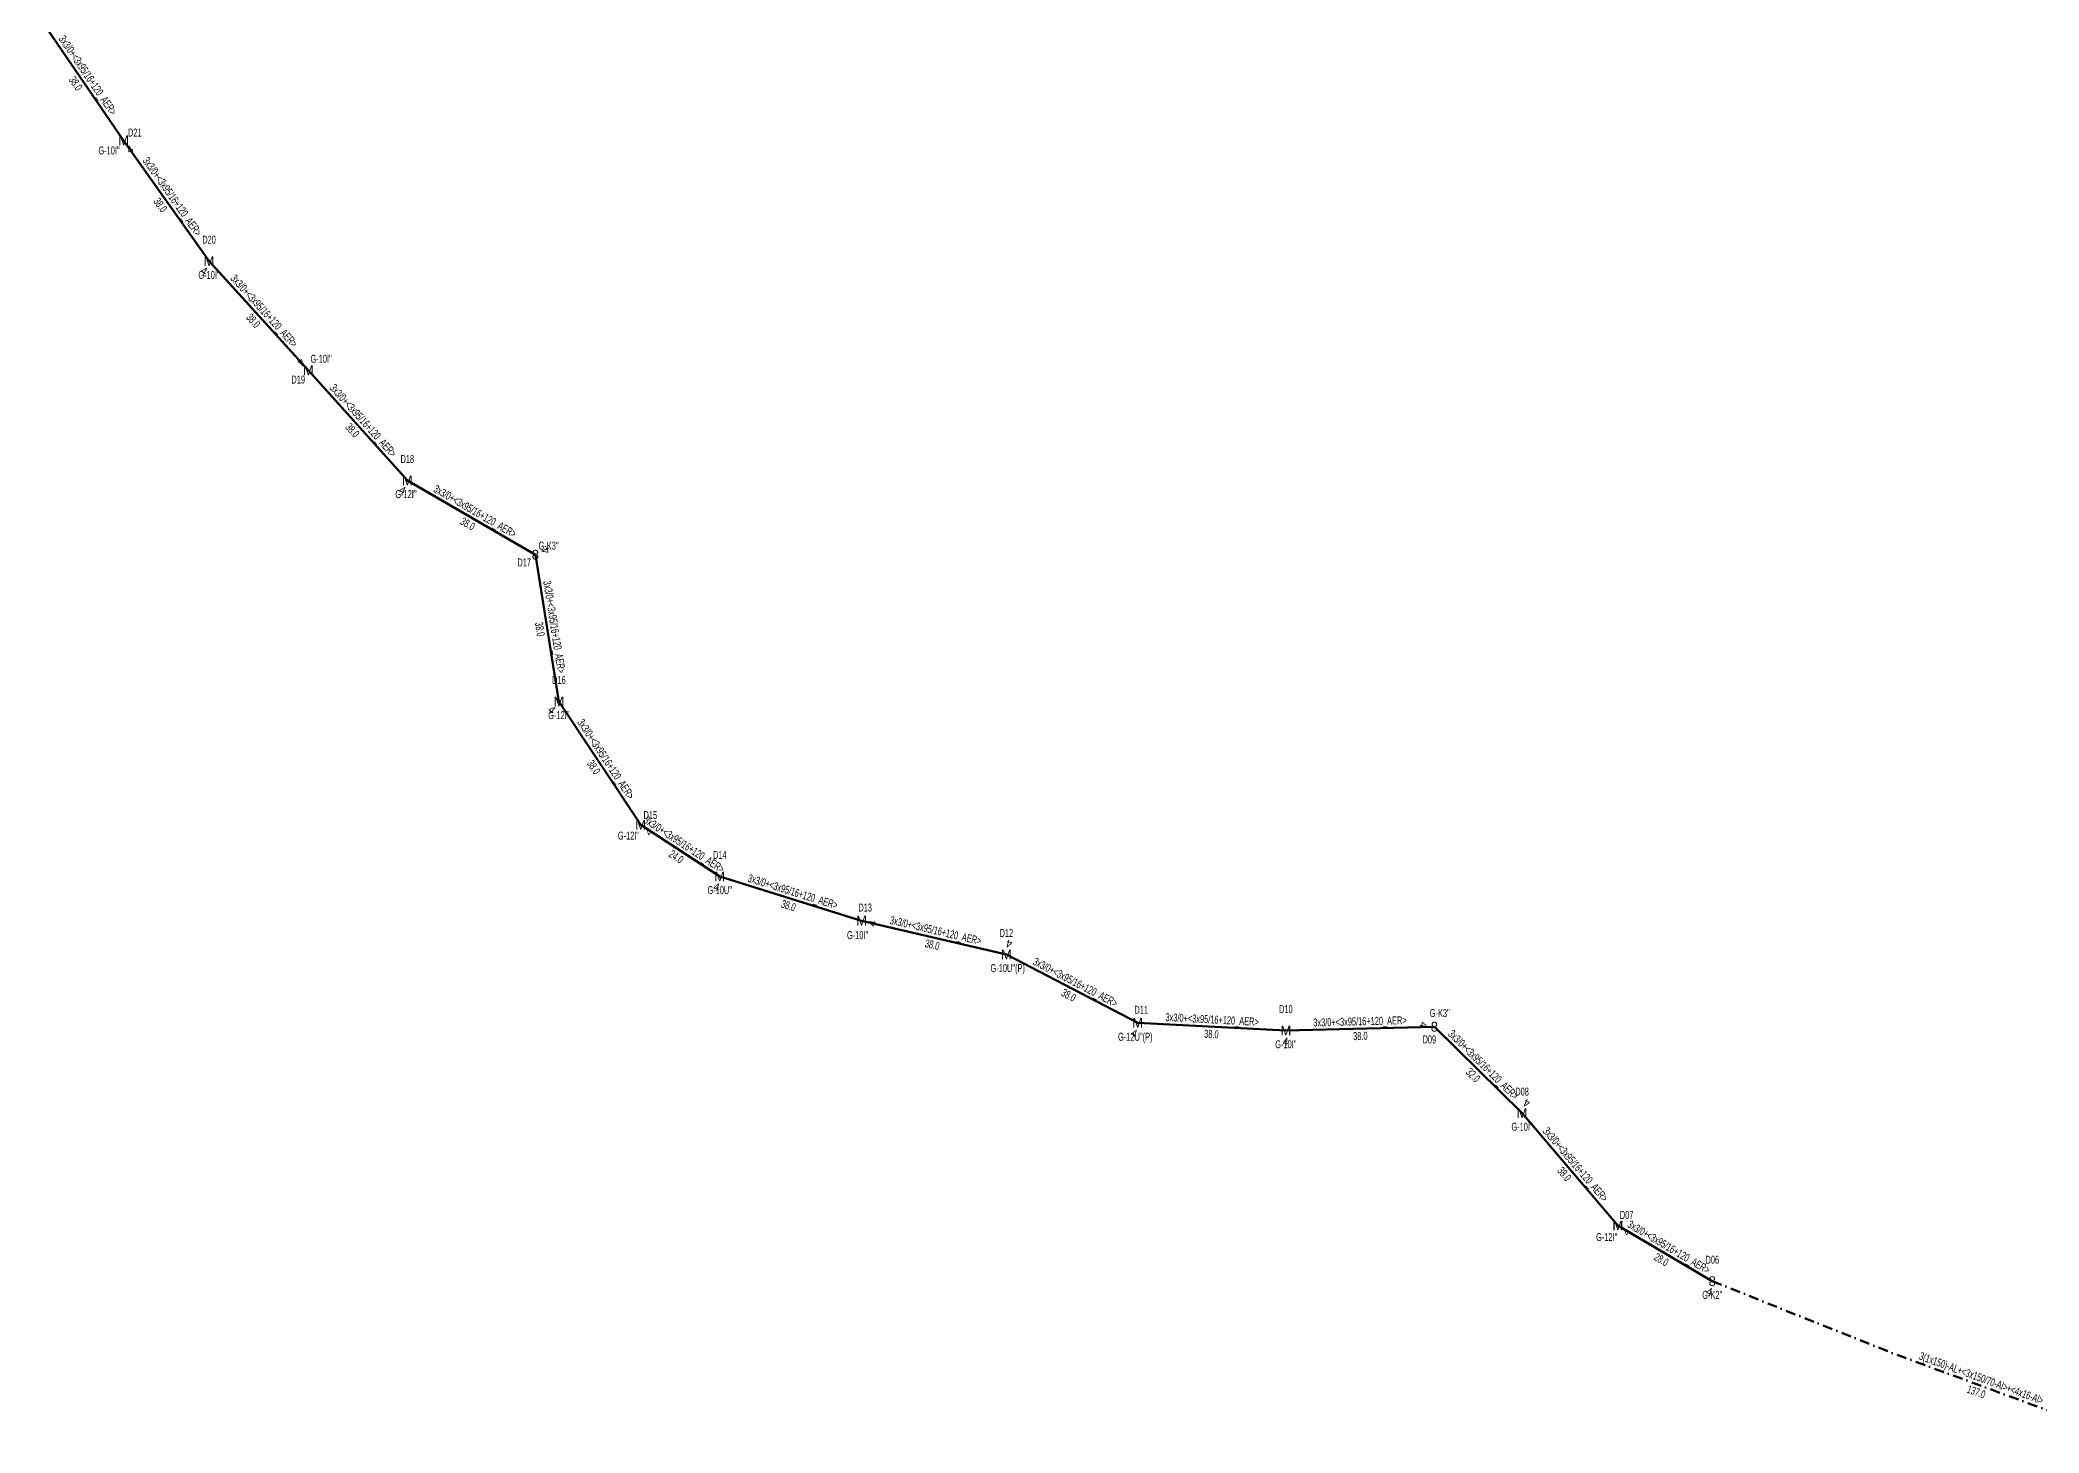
# Model space of a CAD drawing. Header units: millimetres. Extents: x 635683 to 638848, y 4083109 to 4086793.
# Drawn here: x 636658 to 637170, y 4084982 to 4085339 of the extents above; entities that cross this region are included whole.
import ezdxf
from ezdxf.enums import TextEntityAlignment as Align

# ---------------------------------------------------------------- set-up
doc = ezdxf.new("R2010")
doc.units = ezdxf.units.MM
doc.linetypes.add('DASHDOT', pattern=[5, 2.5, -1.25, 0, -1.25])
for name, color, linetype, lineweight in [('DIREK_OG_YENI', 10, 'Continuous', 25), ('HAT_OG_HAVAI_YENI', 1, 'Continuous', 70), ('HAT_OG_YERALTI_YENI', 1, 'DASHDOT', 70)]:
    doc.layers.add(name, color=color, linetype=linetype, lineweight=lineweight)
doc.styles.add('Direk', font='B_CAD')
doc.styles.get("Standard").update_dxf_attribs({"font": 'Arial'})

msp = doc.modelspace()

# ---------------------------------------------------------------- linework, layer by layer
at = {"layer": 'HAT_OG_HAVAI_YENI'}
for p, q in [((636679.518153, 4085313.194945), (636658.096614, 4085344.493502)), ((636701.415048, 4085282.238828), (636679.518153, 4085313.194945)), ((636726.858717, 4085254.267008), (636701.415048, 4085282.238828)), ((636752.218, 4085226.063), (636726.858717, 4085254.267008)), ((636785.042, 4085207.031), (636752.218, 4085226.063)), ((636791.052218, 4085169.448687), (636785.042, 4085207.031)), ((636812.01, 4085137.855), (636791.052218, 4085169.448687)), ((636832.264985, 4085124.606148), (636812.01, 4085137.855)), ((636868.600926, 4085113.266109), (636832.264985, 4085124.606148)), ((636905.704, 4085104.622), (636868.600926, 4085113.266109)), ((636939.347, 4085087.07), (636905.704, 4085104.622)), ((636977.307549, 4085085.116165), (636939.347, 4085087.07)), ((637015.367, 4085086.104), (636977.307549, 4085085.116165)), ((637037.830855, 4085063.97487), (637015.367, 4085086.104)), ((637062.364, 4085035.207), (637037.830855, 4085063.97487)), ((637086.562, 4085020.912), (637062.364, 4085035.207))]:
    msp.add_line(p, q, dxfattribs=at)
at = {"layer": 'HAT_OG_YERALTI_YENI', "flags": 128}
msp.add_lwpolyline([(637086.562, 4085020.912), (637132.800424, 4085002.433425), (637176.886373, 4084986.212419), (637190.853, 4084982.011)], dxfattribs=at)

# ---------------------------------------------------------------- texts
at = {"layer": 'DIREK_OG_YENI', "style": 'Direk'}
for s, p in [('M', (636679.518153, 4085313.194945)), ('M', (636701.415048, 4085282.238828)), ('M', (636726.858717, 4085254.267008)), ('M', (636752.218, 4085226.063)), ('8', (636785.042, 4085207.031)), ('M', (636791.052218, 4085169.448687)), ('M', (636812.01, 4085137.855)), ('M', (636832.264985, 4085124.606148)), ('M', (636868.600926, 4085113.266109)), ('M', (636905.704, 4085104.622)), ('M', (636939.347, 4085087.07)), ('M', (636977.307549, 4085085.116165)), ('8', (637015.367, 4085086.104)), ('M', (637037.830855, 4085063.97487)), ('M', (637062.364, 4085035.207)), ('8', (637086.562, 4085020.912))]:
    msp.add_text(s, height=2.5, dxfattribs=at).set_placement(p, align=Align.MIDDLE_CENTER)
at = {"layer": 'DIREK_OG_YENI', "width": 0.53}
for s, p in [('D21', (636682.391085, 4085315.19401)), ("G-10I''", (636675.800391, 4085310.608023)), ('D20', (636701.415048, 4085287.738828)), ("G-10I''", (636701.415048, 4085278.738828)), ("G-10I''", (636730.144366, 4085257.238412)), ('D19', (636724.262821, 4085251.919387)), ('D18', (636752.218, 4085231.563)), ("G-12I''", (636751.88079, 4085222.563)), ('D17', (636782.157213, 4085205.04908)), ("G-K3''", (636788.421127, 4085209.352543)), ('D16', (636791.052218, 4085174.948687)), ("G-12I''", (636791.052218, 4085165.948687)), ('D15', (636814.476886, 4085140.337836)), ("G-12I''", (636808.897613, 4085135.061881)), ('D14', (636832.264985, 4085130.106148)), ("G-10U''", (636832.264985, 4085121.106148)), ('D13', (636869.519983, 4085116.643288)), ("G-10I''", (636867.595412, 4085109.571232)), ('D12', (636905.704, 4085110.122)), ("G-10U''(P)", (636906.04121, 4085101.122)), ('D11', (636940.267534, 4085090.446776)), ('D10', (636977.307549, 4085090.616165)), ("G-K3''", (637016.75022, 4085089.608051)), ("G-12U''(P)", (636938.720748, 4085083.535752)), ("G-10I''", (636977.307549, 4085081.616165)), ('D09', (637014.081883, 4085082.84847)), ('D08', (637037.830855, 4085069.47487)), ("G-10I''", (637037.830855, 4085060.47487)), ('D07', (637064.616452, 4085037.885892)), ("G-12I''", (637059.517315, 4085032.222424)), ('D06', (637086.562, 4085026.412)), ("G-K2''", (637086.562, 4085017.412))]:
    msp.add_text(s, height=2.05, dxfattribs=at).set_placement(p, align=Align.MIDDLE_CENTER)
at = {"layer": 'DIREK_OG_YENI', "color": 32, "style": 'Direk'}
for rotation, p in [(395.052526, (636681.126269, 4085310.902792)), (332.636894, (636700.128089, 4085279.752116)), (222.207551, (636724.977626, 4085256.341013)), (333.228342, (636750.956779, 4085223.563136)), (471.787957, (636787.641979, 4085208.070283)), (319.542946, (636789.23536, 4085167.318188)), (409.358311, (636814.134633, 4085136.031286)), (343.405586, (636831.46532, 4085121.922767)), (435.830885, (636871.315743, 4085112.580712)), (526.224177, (636906.370746, 4085107.341458)), (341.200057, (636938.444659, 4085084.419381)), (358.52679, (636977.235562, 4085082.317091)), (259.972604, (637012.609771, 4085086.591533)), (515.22872, (637039.004046, 4085066.517235)), (412.891043, (637064.596971, 4085033.517669)), (344.713738, (637085.823803, 4085018.211062))]:
    msp.add_text('4', height=2, rotation=rotation, dxfattribs=at).set_placement(p, align=Align.MIDDLE_CENTER)
at = {"layer": 'HAT_OG_HAVAI_YENI', "lineweight": 30, "width": 0.53}
for rotation, p in [(304.388744, (636669.508825, 4085329.324307)), (305.273785, (636691.160542, 4085298.207748)), (312.290217, (636714.765667, 4085268.824871)), (311.959549, (636740.170218, 4085240.733383)), (329.894484, (636769.056043, 4085217.282584)), (279.086091, (636788.886346, 4085188.374256)), (303.558435, (636802.239321, 4085154.121877)), (326.810811, (636822.602675, 4085131.942075)), (342.667444, (636850.686186, 4085119.747531)), (346.885251, (636887.34515, 4085109.771869)), (332.448291, (636922.918686, 4085096.599352)), (357.05426, (636958.371156, 4085086.941722)), (361.48656, (636996.315305, 4085086.459725)), (315.430041, (637027.195522, 4085075.644898)), (310.458066, (637050.74435, 4085050.142608)), (329.427389, (637074.895561, 4085028.791617))]:
    msp.add_text('3x3/0+<3x95/16+120_AER>', height=2.05, rotation=rotation, dxfattribs=at).set_placement(p, align=Align.CENTER)
for s, rotation, p in [('38.0', 304.388744, (636668.105943, 4085328.364139)), ('38.0', 305.273785, (636689.772659, 4085297.226025)), ('38.0', 312.290217, (636713.508098, 4085267.680965)), ('38.0', 311.959549, (636738.906069, 4085239.596754)), ('38.0', 329.894484, (636768.203333, 4085215.811909)), ('38.0', 279.086091, (636787.207678, 4085188.105795)), ('38.0', 303.558435, (636800.822672, 4085153.182139)), ('24.0', 326.810811, (636821.672086, 4085130.5194)), ('38.0', 342.667444, (636850.179726, 4085118.124726)), ('38.0', 346.885251, (636886.959416, 4085108.116209)), ('38.0', 332.448291, (636922.132353, 4085095.092143)), ('38.0', 357.05426, (636958.283792, 4085085.243969)), ('38.0', 361.48656, (636996.359408, 4085084.760297)), ('32.0', 315.430041, (637026.002497, 4085074.433828)), ('38.0', 310.458066, (637049.450852, 4085049.039493)), ('28.0', 329.427389, (637074.03089, 4085027.327942))]:
    msp.add_text(s, height=2.05, rotation=rotation, dxfattribs=at).set_placement(p, align=Align.TOP_CENTER)
at = {"layer": 'HAT_OG_YERALTI_YENI', "lineweight": 30, "width": 0.53}
msp.add_text('3(1x150)-AL+<3x150/70-Al>+<4x16-Al>', height=2.05, rotation=339.799388, dxfattribs=at).set_placement((637155.136911, 4084995.120638), align=Align.CENTER)
msp.add_text('137.0', height=2.05, rotation=339.799388, dxfattribs=at).set_placement((637154.549887, 4084993.525206), align=Align.TOP_CENTER)

doc.saveas('drawing.dxf')
